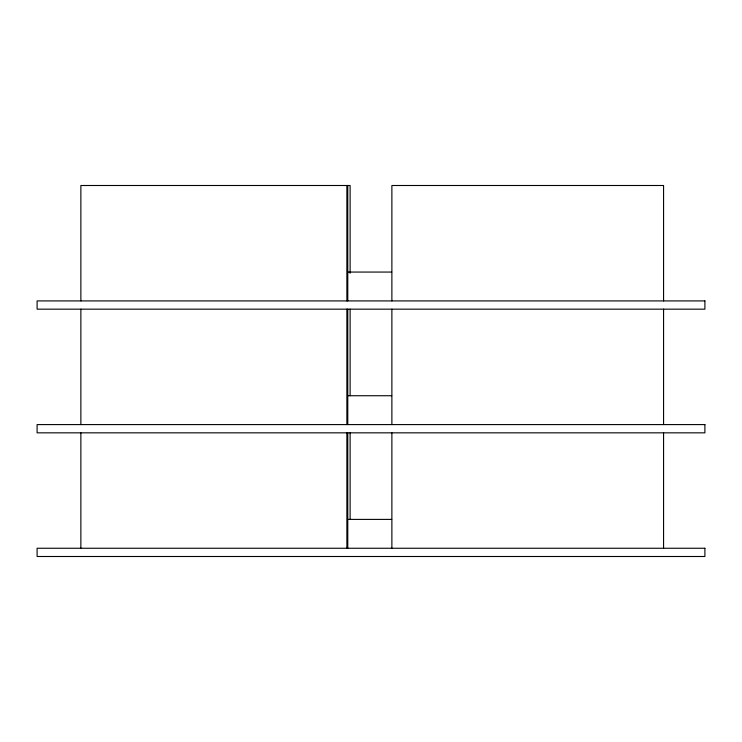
<?xml version="1.0" encoding="UTF-8"?>
<svg xmlns="http://www.w3.org/2000/svg" width="742" height="742" viewBox="0 0 742 742"><rect width="100%" height="100%" fill="white"/><g stroke="black" fill="none" stroke-linecap="round" stroke-linejoin="round"><path stroke-width="1.11" d="M348.017 272.064L391.683 272.064M348.017 395.736L391.683 395.736M348.017 519.4L391.683 519.4M663.571 300.918L663.571 185.5L391.878 185.5L391.878 300.918M663.571 309.164L663.571 424.591M663.571 432.836L663.571 548.255M391.878 309.164L391.878 424.591M391.878 432.836L391.878 548.255M350.122 273.223L350.122 185.5L80.869 185.5L80.869 300.918M350.122 309.164L350.122 395.736M350.122 432.836L350.122 519.4M347.775 185.5L347.775 300.918M347.775 309.164L347.775 424.591M347.775 432.836L347.775 548.255M346.876 185.5L346.876 300.918M346.876 309.164L346.876 424.591M346.876 432.836L346.876 548.255M80.869 309.164L80.869 424.591M80.869 432.836L80.869 548.255M704.9 300.918L37.1 300.918L37.1 309.164L704.9 309.164L704.9 300.918M704.9 424.591L37.1 424.591L37.1 432.836L704.9 432.836L704.9 424.591M704.9 548.255L37.1 548.255L37.1 556.5L704.9 556.5L704.9 548.255"/></g></svg>
